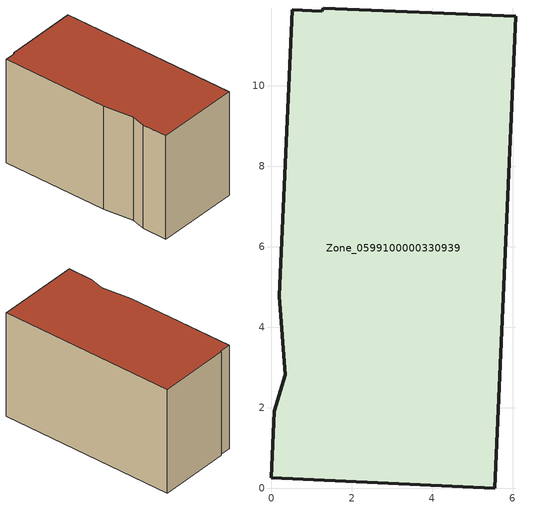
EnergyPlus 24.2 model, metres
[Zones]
Zone_0599100000330939
 floor ground (C_G): 0.07,1.9 0.34,2.81 0.2,4.76 0.52,11.89 1.25,11.86 1.29,11.94 6.07,11.73 5.55,0 0,0.25 z1.05
 wall outside (C_F): 5.55,0 6.07,11.73 1.29,11.94 1.25,11.86 0.52,11.89 0.2,4.76 0.34,2.81 0.07,1.9 0,0.25 5.55,0 z1.05:8.15
 roof outside (C_R): 0.34,2.81 0.07,1.9 0,0.25 5.55,0 6.07,11.73 1.29,11.94 1.25,11.86 0.52,11.89 0.2,4.76 z8.15
[BUILDING]
Pand.0599100000330939: North Axis=0; Terrain=City; Loads Convergence Tolerance Value=0.04; Temperature Convergence Tolerance Value=0.4; Solar Distribution=FullExterior; Maximum Number of Warmup Days=25; Minimum Number of Warmup Days=1
[Site:Location]
Rotterdam.The.Hague.AP_ZH_NLD Design_Conditions: Latitude=51.96; Longitude=4.45; Time Zone=1; Elevation=-4.5
[SITE:GROUNDTEMPERATURE:BUILDINGSURFACE]
18, 18, 18, 18, 18, 18, 18, 18, 18, 18, 18, 18
[MATERIAL] Thermal Absorptance=0.9; Solar Absorptance=0.7; Visible Absorptance=0.7
Name | Roughness | Thickness | Conductivity | Density | Specific Heat
G.TC.1975-1991 | MediumSmooth | 0.15 | 0.288461 | 540 | 1210
F.TC.1975-1991 | Rough | 0.3 | 0.230769 | 1920 | 840
R.TC.1975-1991 | MediumRough | 0.2 | 0.153846 | 1500 | 1000
[CONSTRUCTION]
C_G: G.TC.1975-1991
C_F: F.TC.1975-1991
C_R: R.TC.1975-1991
[ZONE]
Zone_0599100000330939: Type=1; Multiplier=1; Ceiling Height=Autocalculate; Volume=Autocalculate; Floor Area=autocalculate; Part of Total Floor Area=Yes
[ZONEINFILTRATION:DESIGNFLOWRATE]
Infil_Zone_0599100000330939: Zone or ZoneList or Space or SpaceList=Zone_0599100000330939; Schedule=AlwaysOn; Design Flow Rate Calculation Method=Flow/Area; Flow Rate per Floor Area=0.003; Constant Term Coefficient=1; Temperature Term Coefficient=0; Velocity Term Coefficient=0; Velocity Squared Term Coefficient=0
[HVACTEMPLATE:ZONE:IDEALLOADSAIRSYSTEM]
Zone_0599100000330939: Maximum Heating Supply Air Temperature=50; Minimum Cooling Supply Air Temperature=13; Maximum Heating Supply Air Humidity Ratio=0.0156; Minimum Cooling Supply Air Humidity Ratio=0.0077; Heating Limit=NoLimit; Cooling Limit=NoLimit; Dehumidification Control Type=ConstantSensibleHeatRatio; Cooling Sensible Heat Ratio=0.7; Dehumidification Setpoint=60; Humidification Control Type=None; Humidification Setpoint=30; Outdoor Air Method=None; Outdoor Air Flow Rate per Person=0.00944; Outdoor Air Flow Rate per Zone Floor Area=0; Outdoor Air Flow Rate per Zone=0; Demand Controlled Ventilation Type=None; Outdoor Air Economizer Type=NoEconomizer; Heat Recovery Type=None; Sensible Heat Recovery Effectiveness=0.7; Latent Heat Recovery Effectiveness=0.65
[ZONECONTROL:THERMOSTAT]
ThermostatControl_Zone_0599100000330939: Zone or ZoneList=Zone_0599100000330939; Control Type Schedule=DualSetpointControlType; Control 1=Thermostat_Zone_0599100000330939; Temperature Difference Between Cutout And Setpoint=0
[THERMOSTATSETPOINT:DUALSETPOINT]
Thermostat_Zone_0599100000330939: Heating Setpoint Temperature Schedule=HeatingSetpoint_Zone_0599100000330939; Cooling Setpoint Temperature Schedule=CoolingSetpoint_Zone_0599100000330939
[SCHEDULE:COMPACT]
HeatingSetpoint_Zone_0599100000330939: Through: 12/31, For: AllDays, Until: 24:00, 21
CoolingSetpoint_Zone_0599100000330939: Through: 12/31, For: AllDays, Until: 24:00, 24
DualSetpointControlType: Through: 12/31, For: AllDays, Until: 24:00, 4
AlwaysOn: Through: 12/31, For: AllDays, Until: 24:00, 1
